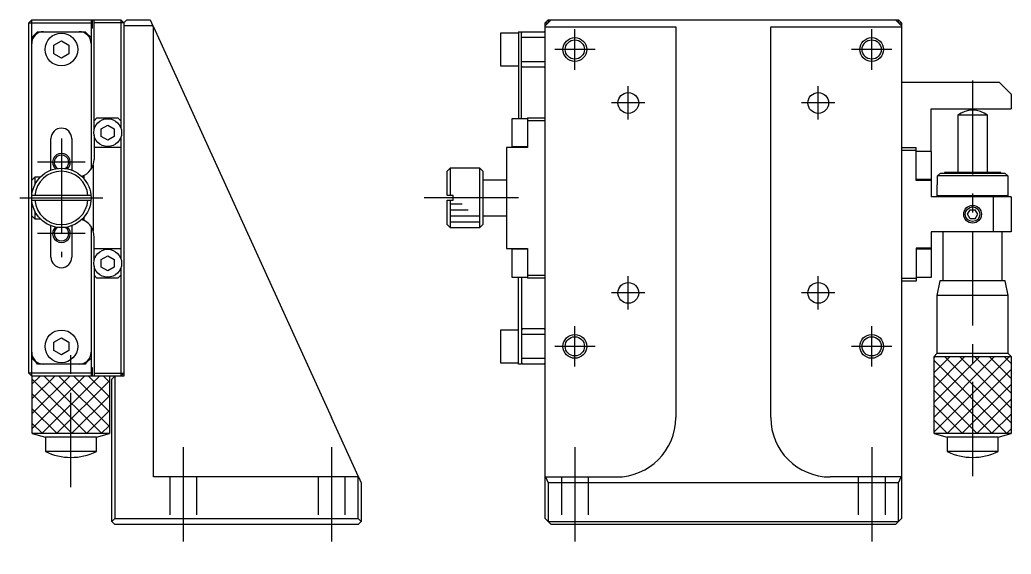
# Model space of a CAD drawing. Extents: x 0 to 346, y -8 to 238.
# Drawn here: x 178.5 to 345.5, y 76.4 to 166.4 of the extents above; entities that cross this region are included whole.
import ezdxf

# ---------------------------------------------------------------- set-up
doc = ezdxf.new("R2010")
doc.units = 0
doc.header["$LTSCALE"] = 0.5
doc.linetypes.add('CENTER', pattern=[50.8, 31.75, -6.35, 6.35, -6.35])
doc.linetypes.add('DASHED', pattern=[19.05, 12.7, -6.35])
for name, color, linetype in [('MSM_CENTER', 1, 'CENTER'), ('MSM_CONTINUOUS', 7, 'CONTINUOUS'), ('MSM_DASHED', 4, 'DASHED'), ('MSM_NARROW', 5, 'CONTINUOUS')]:
    doc.layers.add(name, color=color, linetype=linetype)

msp = doc.modelspace()

# ---------------------------------------------------------------- linework, layer by layer
at = {"layer": 'MSM_CENTER'}
for p, q in [((272, 158.005071), (272, 164.805071)), ((322, 158.005071), (322, 164.805071)), ((275.4, 161.405071), (268.6, 161.405071)), ((325.4, 161.405071), (318.6, 161.405071)), ((339, 156.205063), (339, 87.705064)), ((281, 149.605071), (281, 155.205071)), ((313, 149.605071), (313, 155.205071)), ((283.8, 152.405071), (278.2, 152.405071)), ((315.8, 152.405071), (310.2, 152.405071)), ((185.5, 146.405071), (185.5, 126.405074)), ((189.499999, 142.405072), (181.5, 142.405072)), ((178.5, 136.405071), (192.5, 136.405071)), ((262.5, 136.405071), (245.5, 136.405071)), ((189.499999, 130.405074), (181.5, 130.405074)), ((281, 117.605071), (281, 123.205071)), ((313, 117.605071), (313, 123.205071)), ((283.8, 120.405071), (278.2, 120.405071)), ((315.8, 120.405071), (310.2, 120.405071)), ((272, 108.005071), (272, 114.805071)), ((322, 108.005071), (322, 114.805071)), ((187.1, 87.705064), (187.1, 111.405071)), ((275.4, 111.405071), (268.6, 111.405071)), ((325.4, 111.405071), (318.6, 111.405071)), ((206, 94.405071), (206, 76.405071)), ((231, 94.405071), (231, 76.405071)), ((272, 94.405071), (272, 76.405071)), ((322, 94.405071), (322, 76.405071))]:
    msp.add_line(p, q, dxfattribs=at)
at = {"layer": 'MSM_CONTINUOUS'}
for p, q in [((180, 165.905071), (180.5, 166.405071)), ((180, 106.905071), (180, 165.905071)), ((180, 165.905071), (190.5, 165.905071)), ((180.5, 106.405071), (180.5, 166.405071)), ((180.5, 166.405071), (195.5, 166.405071)), ((190.5, 166.405071), (190.5, 141.246992)), ((190.75, 165.005071), (190.75, 166.405071)), ((191, 147.887253), (191, 166.405071)), ((196, 165.905071), (191, 165.905071)), ((195.5, 166.405071), (195.5, 148.231206)), ((195.5, 166.405071), (196, 165.905071)), ((196.5, 166.405071), (196, 165.905071)), ((196, 165.905071), (196, 106.405071)), ((200.909078, 165.405071), (196, 165.405071)), ((196.5, 166.405071), (200.453352, 166.405071)), ((200.453352, 166.405071), (200.909078, 165.405071)), ((201, 165.205561), (200.909078, 165.405071)), ((267.5, 166.405071), (267, 165.905071)), ((268, 166.405071), (267, 165.405071)), ((267, 165.905071), (267.5, 165.905071)), ((267, 82.405071), (267, 165.905071)), ((267.5, 166.405071), (267.5, 165.905071)), ((267.5, 166.405071), (326.5, 166.405071)), ((327, 165.405071), (326, 166.405071)), ((326.5, 165.905071), (326.5, 166.405071)), ((327, 165.905071), (326.5, 166.405071)), ((326.5, 165.905071), (327, 165.905071)), ((327, 165.905071), (327, 82.405071)), ((180.5, 163.405071), (181.3, 164.205071)), ((181.5, 164.405071), (181.3, 164.205071)), ((181.62822, 164.205071), (181.3, 164.205071)), ((181.5, 164.405071), (189.5, 164.405071)), ((189.7, 164.205071), (189.37178, 164.205071)), ((189.5, 164.405071), (189.7, 164.205071)), ((190.5, 163.405071), (189.7, 164.205071)), ((190.75, 165.005071), (190.5, 165.005071)), ((201, 89.405071), (201, 165.205561)), ((201, 165.205561), (230.987011, 99.405071)), ((259.5, 164.155071), (259.5, 158.655071)), ((262.5, 164.155071), (259.5, 164.155071)), ((262.5, 164.405071), (262.5, 149.755071)), ((262.5, 164.405071), (263, 164.405071)), ((263, 164.205071), (263.2, 164.405071)), ((263, 149.755071), (263, 164.405071)), ((263.2, 164.405071), (266.8, 164.405071)), ((267, 164.205071), (266.8, 164.405071)), ((267, 165.205561), (289, 165.205561)), ((289, 165.205561), (289, 99.405071)), ((305, 165.205561), (327, 165.205561)), ((305, 99.405071), (305, 165.205561)), ((184.25, 162.126758), (185.5, 162.848446)), ((184.25, 160.683383), (184.25, 162.126758)), ((185.5, 162.848446), (186.75, 162.126758)), ((186.75, 162.126758), (186.75, 160.683383)), ((267, 163.405071), (263, 163.405071)), ((185.5, 159.961695), (184.25, 160.683383)), ((186.75, 160.683383), (185.5, 159.961695)), ((259.5, 158.655071), (262.5, 158.655071)), ((263, 159.405071), (267, 159.405071)), ((263.2, 158.405071), (263, 158.605071)), ((266.8, 158.405071), (263.2, 158.405071)), ((266.8, 158.405071), (267, 158.605071)), ((327, 155.905071), (343.5, 155.905071)), ((345.5, 153.905071), (343.5, 155.905071)), ((345.5, 153.905071), (345.5, 151.405071)), ((332, 151.405071), (345.5, 151.405071)), ((332, 144.255071), (332, 151.405071)), ((341.499996, 150.327562), (336.500004, 150.327562)), ((336.500004, 150.327562), (336.500004, 140.705071)), ((341.499996, 140.705071), (341.499996, 150.327562)), ((191, 149.405071), (191.5, 149.905071)), ((191.5, 149.905071), (195, 149.905071)), ((192.2, 148.040156), (193.3, 148.675241)), ((193.3, 148.675241), (194.4, 148.040156)), ((195, 149.905071), (195.5, 149.405071)), ((261.4, 149.755071), (261.4, 145.055071)), ((264, 149.755071), (261.4, 149.755071)), ((264, 149.905071), (264, 144.905071)), ((264, 149.905071), (267, 149.905071)), ((267, 149.405071), (264, 149.405071)), ((192.2, 146.769985), (192.2, 148.040156)), ((194.4, 148.040156), (194.4, 146.769985)), ((183.75, 141.088819), (183.75, 146.405071)), ((187.25, 146.405071), (187.25, 141.088819)), ((191, 146.922888), (191, 142.905071)), ((193.3, 146.1349), (192.2, 146.769985)), ((194.4, 146.769985), (193.3, 146.1349)), ((195.5, 146.578935), (195.5, 126.231206)), ((195.5, 144.905071), (191, 144.905071)), ((260.5, 144.905071), (260.5, 127.905071)), ((264, 144.905071), (260.5, 144.905071)), ((261.4, 145.055071), (264, 145.055071)), ((262.499999, 144.905071), (262.499999, 145.055071)), ((262.5, 144.905071), (262.5, 145.055071)), ((263, 144.905071), (263, 145.055071)), ((327, 144.905071), (329.5, 144.905071)), ((329.5, 144.405071), (327, 144.405071)), ((329.5, 139.357543), (329.5, 144.905071)), ((332.1, 144.255071), (329.5, 144.255071)), ((332.1, 139.555071), (332.1, 144.255071)), ((190.85, 141.968321), (190.85, 130.84182)), ((251, 141.405071), (250.5, 140.905071)), ((250.5, 136.805071), (250.5, 140.905071)), ((251, 141.405071), (251, 136.805071)), ((256, 141.405071), (251, 141.405071)), ((256, 131.405071), (256, 141.405071)), ((256.5, 140.905071), (256, 141.405071)), ((256.5, 140.905071), (256.5, 131.905071)), ((333.08392, 140.105071), (333.591673, 140.605071)), ((333.591673, 140.605071), (344.408327, 140.605071)), ((343.75, 140.705071), (334.25, 140.705071)), ((334.25, 140.705071), (334.25, 140.605071)), ((343.75, 140.605071), (343.75, 140.705071)), ((344.408327, 140.605071), (344.91608, 140.105071)), ((180.5, 139.405071), (181, 139.905071)), ((181, 139.905071), (181, 138.58452)), ((181.929286, 139.905071), (181, 139.905071)), ((189.35, 139.59529), (189.35, 140.225985)), ((260.5, 139.405071), (256.5, 139.405071)), ((329.5, 139.555071), (332.1, 139.555071)), ((329.5, 139.386915), (332, 139.386915)), ((332, 139.357543), (329.5, 139.357543)), ((332, 139.555071), (332, 136.605071)), ((333.08392, 138.605071), (333.08392, 140.105071)), ((344.91608, 140.105071), (333.08392, 140.105071)), ((344.91608, 140.105071), (344.91608, 138.605071)), ((333, 138.605071), (333.08392, 138.605071)), ((333, 138.605071), (333, 136.805071)), ((344.91608, 138.605071), (345, 138.605071)), ((345, 136.805071), (345, 138.605071)), ((190.483974, 136.805071), (180.516026, 136.805071)), ((180.516026, 136.005071), (190.483974, 136.005071)), ((251.5, 136.805071), (250.5, 136.805071)), ((250.5, 131.905071), (250.5, 136.005071)), ((250.5, 136.005071), (251.5, 136.005071)), ((251, 136.005071), (251, 131.405071)), ((251.5, 136.005071), (251.5, 136.805071)), ((345.5, 136.605071), (332, 136.605071)), ((333, 136.805071), (345, 136.805071)), ((333, 136.805071), (333.2, 136.605071)), ((342.5, 130.705071), (342.5, 136.605071)), ((344.8, 136.605071), (345, 136.805071)), ((345.5, 136.605071), (345.5, 130.705071)), ((181, 134.225621), (181, 132.905071)), ((338.133975, 133.655071), (338.566987, 134.405071)), ((338.566987, 132.905071), (338.133975, 133.655071)), ((338.566987, 134.405071), (339.433013, 134.405071)), ((339.866025, 133.655071), (339.433013, 134.405071)), ((339.433013, 132.905071), (339.866025, 133.655071)), ((181, 132.905071), (180.5, 133.405071)), ((181, 132.905071), (181.929286, 132.905071)), ((189.35, 132.584156), (189.35, 133.214851)), ((256.5, 133.405071), (260.5, 133.405071)), ((339.433013, 132.905071), (338.566987, 132.905071)), ((183.75, 126.405071), (183.75, 131.721322)), ((187.25, 131.721322), (187.25, 126.405071)), ((190.5, 131.563246), (190.5, 106.405071)), ((250.5, 131.905071), (251, 131.405071)), ((251, 131.405071), (256, 131.405071)), ((256, 131.405071), (256.5, 131.905071)), ((345.5, 130.705071), (332, 130.705071)), ((332, 130.705071), (332, 127.755071)), ((334, 130.705071), (334, 122.455071)), ((344, 122.455071), (344, 130.705071)), ((191, 125.887253), (191, 129.905071)), ((191, 127.905071), (195.5, 127.905071)), ((260.5, 127.905071), (264, 127.905071)), ((261.4, 127.755071), (261.4, 123.055071)), ((264, 127.755071), (261.4, 127.755071)), ((262.499999, 127.755071), (262.499999, 127.905071)), ((262.5, 127.905071), (262.5, 127.755071)), ((263, 127.755071), (263, 127.905071)), ((264, 127.905071), (264, 122.905071)), ((329.5, 127.952598), (332, 127.952598)), ((329.5, 127.952598), (329.5, 122.405071)), ((332, 127.923226), (329.5, 127.923226)), ((332.1, 127.755071), (329.5, 127.755071)), ((332.1, 123.055071), (332.1, 127.755071)), ((192.2, 126.040156), (193.3, 126.675241)), ((192.2, 124.769985), (192.2, 126.040156)), ((193.3, 126.675241), (194.4, 126.040156)), ((194.4, 126.040156), (194.4, 124.769985)), ((191, 124.922888), (191, 106.405071)), ((193.3, 124.1349), (192.2, 124.769985)), ((194.4, 124.769985), (193.3, 124.1349)), ((195.5, 124.578935), (195.5, 106.405071)), ((191.5, 122.905071), (191, 123.405071)), ((195, 122.905071), (191.5, 122.905071)), ((195.5, 123.405071), (195, 122.905071)), ((261.4, 123.055071), (264, 123.055071)), ((262.5, 108.405071), (262.5, 123.055071)), ((263, 123.055071), (263, 108.405071)), ((264, 123.405071), (267, 123.405071)), ((267, 122.905071), (264, 122.905071)), ((327, 122.905071), (329.5, 122.905071)), ((329.5, 122.405071), (327, 122.405071)), ((329.5, 123.055071), (332.1, 123.055071)), ((333.500003, 122.455071), (333.000004, 119.955072)), ((344.499997, 122.455071), (333.500003, 122.455071)), ((344.999996, 119.955072), (344.499997, 122.455071)), ((344.999996, 119.955072), (333.000004, 119.955072)), ((333.000004, 119.955072), (333.000004, 110.205067)), ((344.999996, 110.205067), (344.999996, 119.955072)), ((259.5, 114.155071), (259.5, 108.655071)), ((262.5, 114.155071), (259.5, 114.155071)), ((263.2, 114.405071), (263, 114.205071)), ((263.2, 114.405071), (266.8, 114.405071)), ((267, 114.205071), (266.8, 114.405071)), ((184.25, 112.126758), (185.5, 112.848446)), ((184.25, 110.683383), (184.25, 112.126758)), ((185.5, 112.848446), (186.75, 112.126758)), ((186.75, 112.126758), (186.75, 110.683383)), ((267, 113.405071), (263, 113.405071)), ((185.5, 109.961695), (184.25, 110.683383)), ((186.75, 110.683383), (185.5, 109.961695)), ((180.5, 109.405071), (181.3, 108.605071)), ((181.5, 108.405071), (181.3, 108.605071)), ((181.3, 108.605071), (181.62822, 108.605071)), ((189.37178, 108.605071), (189.7, 108.605071)), ((189.7, 108.605071), (189.5, 108.405071)), ((189.7, 108.605071), (190.5, 109.405071)), ((259.5, 108.655071), (262.5, 108.655071)), ((263, 109.405071), (267, 109.405071)), ((263, 108.605071), (263.2, 108.405071)), ((266.8, 108.405071), (267, 108.605071)), ((333.000004, 110.205067), (332.500001, 109.705065)), ((332.500001, 109.705065), (345.499999, 109.705065)), ((332.500001, 96.705064), (332.500001, 109.705065)), ((344.999996, 110.205067), (333.000004, 110.205067)), ((345.499999, 109.705065), (344.999996, 110.205067)), ((345.499999, 109.705065), (345.499999, 96.705064)), ((180.5, 106.405071), (180, 106.905071)), ((190.5, 106.905071), (180, 106.905071)), ((189.5, 108.405071), (181.5, 108.405071)), ((190.75, 107.805071), (190.5, 107.805071)), ((190.75, 106.405071), (190.75, 107.805071)), ((191, 106.905071), (196, 106.905071)), ((195.5, 106.405071), (196, 106.905071)), ((263, 108.405071), (262.5, 108.405071)), ((266.8, 108.405071), (263.2, 108.405071)), ((196, 106.405071), (180.5, 106.405071)), ((180.600001, 96.705064), (180.600001, 106.405071)), ((193.599999, 106.405071), (193.599999, 96.705064)), ((194, 105.905071), (194.5, 106.405071)), ((194, 81.905071), (194, 105.905071)), ((194.5, 106.405071), (194.5, 82.405071)), ((235.544274, 89.405071), (230.987011, 99.405071)), ((193.599999, 96.705064), (180.600001, 96.705064)), ((180.600001, 96.705064), (182.8, 96.115576)), ((191.4, 96.115576), (182.8, 96.115576)), ((182.8, 96.115576), (182.8, 93.705065)), ((191.4, 96.115576), (193.599999, 96.705064)), ((191.4, 93.705065), (191.4, 96.115576)), ((332.500001, 96.705064), (334.7, 96.115576)), ((345.499999, 96.705064), (332.500001, 96.705064)), ((343.3, 96.115576), (334.7, 96.115576)), ((334.7, 96.115576), (334.7, 93.705065)), ((343.3, 96.115576), (345.499999, 96.705064)), ((343.3, 93.705065), (343.3, 96.115576)), ((191.4, 93.705065), (182.8, 93.705065)), ((343.3, 93.705065), (334.7, 93.705065)), ((235.544274, 89.405071), (201, 89.405071)), ((235.5, 82.405071), (235.5, 89.405071)), ((235.544274, 89.405071), (236, 88.405071)), ((267, 89.405071), (279, 89.405071)), ((267.044274, 89.405071), (267.5, 88.405071)), ((327, 89.405071), (315, 89.405071)), ((326.5, 88.405071), (326.955726, 89.405071)), ((236, 88.405071), (236, 81.905071)), ((267.5, 88.405071), (267.5, 81.905071)), ((326.5, 88.405071), (267.5, 88.405071)), ((326.5, 81.905071), (326.5, 88.405071)), ((194.5, 82.405071), (194, 81.905071)), ((194, 81.905071), (194.5, 81.405071)), ((194.5, 82.405071), (235.5, 82.405071)), ((236, 81.905071), (235.5, 82.405071)), ((235.5, 81.405071), (236, 81.905071)), ((267, 82.405071), (268, 81.405071)), ((267.5, 81.905071), (326.5, 81.905071)), ((327, 82.405071), (326, 81.405071)), ((235.5, 81.405071), (194.5, 81.405071)), ((326, 81.405071), (268, 81.405071))]:
    msp.add_line(p, q, dxfattribs=at)
for centre, radius in [((185.5, 161.405071), 2.75), ((272, 161.405071), 1.621), ((322, 161.405071), 1.621), ((281.000003, 152.405064), 1.75), ((313.000003, 152.405064), 1.75), ((193.3, 147.405071), 2.35), ((185.5, 136.405071), 5), ((339, 133.655071), 1.2295), ((193.3, 125.405071), 2.35), ((281.000003, 120.405064), 1.75), ((313.000003, 120.405064), 1.75), ((185.5, 111.405071), 2.75), ((272, 111.405071), 1.621), ((322, 111.405071), 1.621)]:
    msp.add_circle(centre, radius, dxfattribs=at)
for centre, radius, start, end in [((182.5, 162.405071), 2, 90, 180), ((188.5, 162.405071), 2, 0, 90), ((339.000003, 147.205066), 3.999997, 51.317827, 128.682205), ((185.5, 146.405071), 1.75, 0, 180), ((185.5, 142.405072), 1.2295, 302.00309312, 237.99691643), ((188, 142.905071), 3, 287.903998, 359.9999824), ((185.5, 136.405071), 4.5, 5.099689, 174.900311), ((185.5, 136.405071), 4.5, 185.099689, 354.900311), ((188, 129.905071), 3, 63.256316, 72.096002), ((187.999816, 129.904912), 3.000224, 18.196647, 63.254542), ((185.5, 130.405074), 1.2295, 122.00334263, 57.99665737), ((188, 129.905071), 3, 0, 18.194872), ((185.5, 126.405071), 1.75, 180, 0), ((182.5, 110.405071), 2, 180, 270), ((188.5, 110.405071), 2, 270, 0), ((279, 99.405071), 10, 270, 0), ((315, 99.405071), 10, 180, 270), ((187.1, 102.450065), 9.745001, 243.816209, 296.183791), ((339.000002, 102.450065), 9.745001, 243.816202, 296.183785)]:
    msp.add_arc(centre, radius, start, end, dxfattribs=at)
at = {"layer": 'MSM_DASHED'}
for p, q in [((203.75, 89.405071), (203.75, 81.405071)), ((208.25, 89.405071), (208.25, 81.405071)), ((228.75, 89.405071), (228.75, 81.405071)), ((233.25, 89.405071), (233.25, 81.405071)), ((269.75, 89.405071), (269.75, 81.405071)), ((274.25, 89.405071), (274.25, 81.405071)), ((319.75, 89.405071), (319.75, 81.405071)), ((324.25, 89.405071), (324.25, 81.405071))]:
    msp.add_line(p, q, dxfattribs=at)
at = {"layer": 'MSM_NARROW'}
for p, q in [((251, 135.405071), (253, 135.405071)), ((251, 134.405071), (254, 134.405071)), ((251, 133.405071), (256, 133.405071)), ((251, 132.405071), (256, 132.405071)), ((332.500001, 109.500001), (332.705065, 109.705065)), ((332.500001, 107.000001), (335.205065, 109.705065)), ((332.500001, 104.500001), (337.705065, 109.705065)), ((332.500001, 102.000001), (340.205065, 109.705065)), ((332.500001, 99.500001), (342.705065, 109.705065)), ((332.500001, 97.000001), (345.205065, 109.705065)), ((332.500001, 108.999999), (344.794936, 96.705064)), ((334.294935, 109.705065), (345.499999, 98.500001)), ((336.794935, 109.705065), (345.499999, 101.000001)), ((339.294935, 109.705065), (345.499999, 103.500001)), ((341.794935, 109.705065), (345.499999, 106.000001)), ((344.294935, 109.705065), (345.499999, 108.500001)), ((334.705064, 96.705064), (345.499999, 107.499999)), ((180.600001, 105.100001), (181.905071, 106.405071)), ((180.600001, 102.600001), (184.405071, 106.405071)), ((180.600001, 100.100001), (186.905071, 106.405071)), ((180.600001, 97.600001), (189.405071, 106.405071)), ((180.600001, 105.899999), (189.794936, 96.705064)), ((182.205064, 96.705064), (191.905071, 106.405071)), ((182.594929, 106.405071), (192.294936, 96.705064)), ((184.705064, 96.705064), (193.599999, 105.599999)), ((185.094929, 106.405071), (193.599999, 97.900001)), ((187.594929, 106.405071), (193.599999, 100.400001)), ((190.094929, 106.405071), (193.599999, 102.900001)), ((192.594929, 106.405071), (193.599999, 105.400001)), ((332.500001, 106.499999), (342.294936, 96.705064)), ((332.500001, 103.999999), (339.794936, 96.705064)), ((337.205064, 96.705064), (345.499999, 104.999999)), ((180.600001, 103.399999), (187.294936, 96.705064)), ((187.205064, 96.705064), (193.599999, 103.099999)), ((339.705064, 96.705064), (345.499999, 102.499999)), ((180.600001, 100.899999), (184.794936, 96.705064)), ((189.705064, 96.705064), (193.599999, 100.599999)), ((332.500001, 101.499999), (337.294936, 96.705064)), ((332.500001, 98.999999), (334.794936, 96.705064)), ((342.205064, 96.705064), (345.499999, 99.999999)), ((180.600001, 98.399999), (182.294936, 96.705064)), ((192.205064, 96.705064), (193.599999, 98.099999)), ((344.705064, 96.705064), (345.499999, 97.499999))]:
    msp.add_line(p, q, dxfattribs=at)
for centre, radius in [((272, 161.405071), 2), ((322, 161.405071), 2), ((339, 133.655071), 1.5), ((272, 111.405071), 2), ((322, 111.405071), 2)]:
    msp.add_circle(centre, radius, dxfattribs=at)
for centre, start, end in [((185.5, 142.405072), 312.59877162, 227.40123793), ((185.5, 130.405074), 132.59892801, 47.40107199)]:
    msp.add_arc(centre, 1.5, start, end, dxfattribs=at)

doc.saveas('drawing.dxf')
